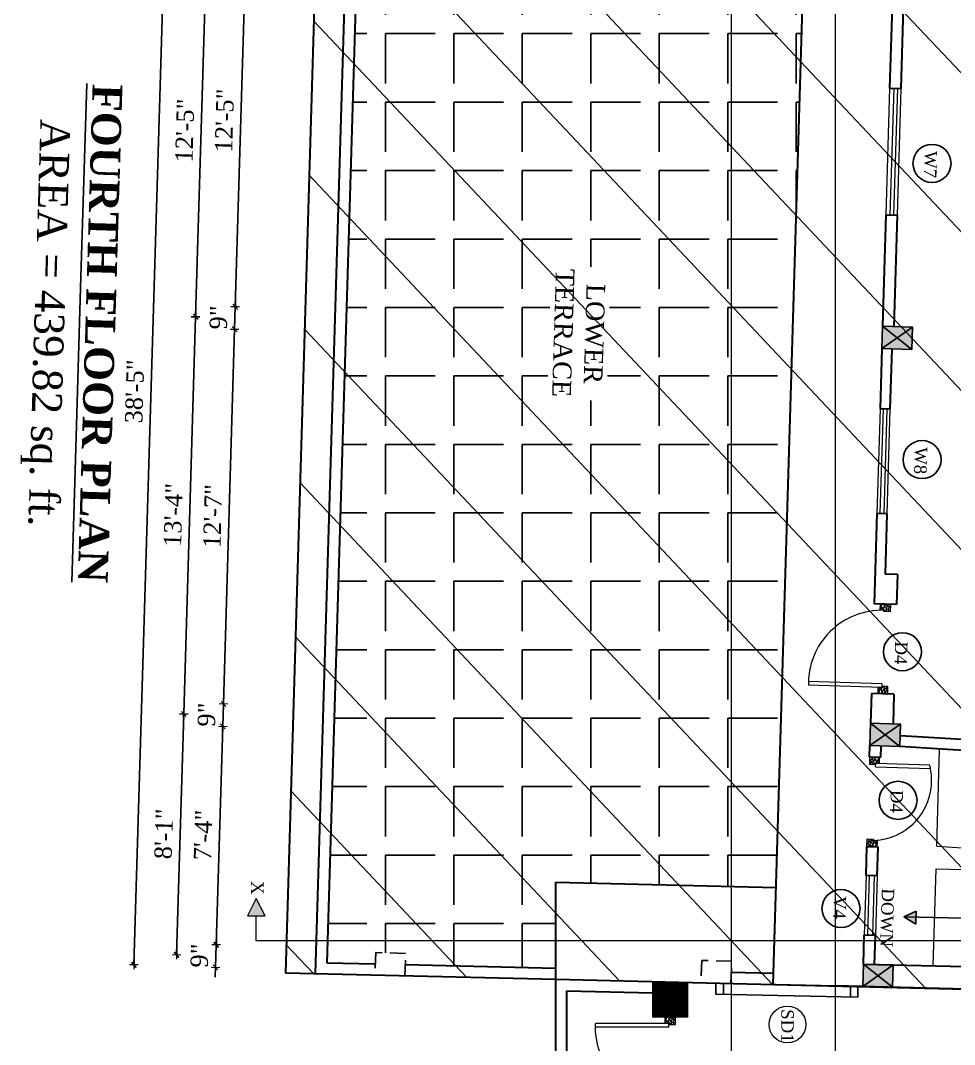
# Model space of a CAD drawing. Header units: inches. Extents: x 4069 to 291496, y -47643 to 12535.
# Drawn here: x 145226.4 to 145601.6, y -23158.9 to -22747.5 of the extents above; entities that cross this region are included whole.
import ezdxf

# ---------------------------------------------------------------- set-up
doc = ezdxf.new("R2010")
doc.units = ezdxf.units.IN
doc.header["$LTSCALE"] = 5
doc.header["$MEASUREMENT"] = 0
doc.linetypes.add('HIDDEN', pattern=[0.375, 0.25, -0.125])
for name, color, linetype, lineweight in [('A-WALL', 7, 'Continuous', 9), ('Dimension', 7, 'Continuous', 18), ('DOOR', 62, 'Continuous', 0), ('Dw', 2, 'Continuous', 18), ('tefriş', 30, 'Continuous', 9)]:
    doc.layers.add(name, color=color, linetype=linetype, lineweight=lineweight)
doc.layers.add('dim line', color=7, linetype='Continuous', lineweight=15, true_color=0xfab2b2)
doc.layers.add('TEXT', color=6, linetype='Continuous')
doc.layers.add('WALL', color=7, linetype='Continuous')
doc.styles.add('ordinary', font='times.ttf')
doc.dimstyles.new('Copy of 96', dxfattribs={"dimtxt": 7, "dimasz": 4, "dimexe": 0.5, "dimexo": 0.5, "dimgap": 3, "dimtad": 1, "dimdec": 1, "dimzin": 11, "dimdsep": 46, "dimlunit": 4, "dimtxsty": 'ordinary', "dimblk": 'OBLIQUE', "dimcen": 0.09, "dimse1": 1, "dimse2": 1, "dimclrt": 6, "dimazin": 0, "dimtfac": 1, "dimtdec": 1, "dimtix": 1, "dimtmove": 2, "dimatfit": 3, "dimldrblk": 'leader', "dimfxl": 0.5, "dimfxlon": 1, "dimtolj": 1, "dimtzin": 0, "dimarcsym": 0})

# ---------------------------------------------------------------- blocks, each defined once
blk = doc.blocks.new('C1a')
at = {"color": 1, "ltscale": 5}
for p, q in [((18657.75, 4625.76), (18648.75, 4625.76)), ((18648.75, 4625.76), (18648.82, 4613.76)), ((18657.82, 4613.76), (18657.75, 4625.76)), ((18648.82, 4613.76), (18657.82, 4613.76))]:
    blk.add_line(p, q, dxfattribs=at)
blk = doc.blocks.new('A$C27B36B59')
at = {"layer": 'DOOR'}
for p, q in [((0, 4), (0, 0)), ((2.5, 4), (0, 4)), ((0, 0), (3, 0)), ((2.5, 2.5), (2.5, 4)), ((3, 2.5), (2.5, 2.5)), ((3, 0), (3, 2.5))]:
    blk.add_line(p, q, dxfattribs=at)
for centre, radius, start, end in [((-1.4, -0.54), 4.75, 22.1411, 72.838), ((1.34, 2.09), 1.64, 45.138, 144.8948), ((2.21, 0.3), 2.49, 83.3149, 152.658), ((0.13, 0.37), 2.05, 349.4875, 93.6805), ((1.96, -0.47), 2.01, 58.7447, 166.495), ((-0.06, 0.32), 1.13, 343.542, 86.947), ((2.08, -0.4), 1.17, 38.2816, 160.1519)]:
    blk.add_arc(centre, radius, start, end, dxfattribs=at)
blk = doc.blocks.new('D2')
at = {"layer": 'DOOR'}
for p, q in [((74473.95, 24047.59), (74473.95, 24018.09)), ((74473.95, 24047.59), (74475.45, 24047.59)), ((74475.45, 24047.59), (74475.45, 24018.13))]:
    blk.add_line(p, q, dxfattribs=at)
blk.add_arc((74473.95, 24047.59), 29.5, 180, 272.9146, dxfattribs=at)
at = {"layer": 'DOOR', "xscale": -1, "rotation": 180}
blk.add_blockref('A$C27B36B59', (74441.95, 24050.09), dxfattribs=at)
at = {"layer": 'DOOR', "rotation": 180}
blk.add_blockref('A$C27B36B59', (74477.95, 24050.09), dxfattribs=at)
blk = doc.blocks.new('oblique')
at = {"color": 0, "lineweight": -2}
blk.add_line((0.25, 0.25), (-0.25, -0.25), dxfattribs=at)
at = {"layer": 'dim line', "lineweight": 9}
for p, q in [((-0.4375, 0), (0.4375, 0)), ((0, 0.4375), (0, -0.4375))]:
    blk.add_line(p, q, dxfattribs=at)
blk = doc.blocks.new('*D4798')
at = {"layer": 'A-WALL', "color": 0, "lineweight": -2, "ltscale": 50, "transparency": 16777216}
blk.add_line((145289.1, -23122.85), (145291.99, -23026.06), dxfattribs=at)
at = {"layer": 'Defpoints', "color": 0, "ltscale": 50, "transparency": 16777216}
for p in [(145291.99, -23026.06), (145567.79, -23034.3), (145564.9, -23131.08)]:
    blk.add_point(p, dxfattribs=at)
at = {"layer": 'A-WALL', "color": 0, "lineweight": -2, "ltscale": 50, "transparency": 16777216, "xscale": 4, "yscale": 4, "zscale": 4}
for p, rotation in [((145291.99, -23026.06), 88.28998542850182), ((145289.1, -23122.85), 268.2899854285018)]:
    blk.add_blockref('oblique', p, dxfattribs=dict(at, rotation=rotation))
at = {"layer": 'A-WALL', "color": 6, "ltscale": 50, "transparency": 16777216, "insert": (145283.99, -23074.26), "char_height": 7, "attachment_point": 5, "rotation": 88.29, "style": 'ordinary'}
blk.add_mtext('\\A1;8\'-1"', dxfattribs=at)
blk = doc.blocks.new('_OBLIQUE')
at = {"color": 0, "linetype": 'ByBlock'}
blk.add_line((-0.5, -0.5), (0.5, 0.5), dxfattribs=at)
blk = doc.blocks.new('leader')
at = {"layer": 'Dimension'}
for p, q in [((0, -4.33), (0, 4.33)), ((-4.42, 0), (4.42, 0))]:
    blk.add_line(p, q, dxfattribs=at)
blk = doc.blocks.new('*D4799')
at = {"layer": 'A-WALL', "color": 0, "lineweight": -2, "ltscale": 50, "transparency": 16777216}
blk.add_line((145291.99, -23026.06), (145296.75, -22866.52), dxfattribs=at)
at = {"layer": 'Defpoints', "color": 0, "ltscale": 50, "transparency": 16777216}
for p in [(145296.75, -22866.52), (145572.56, -22874.76), (145567.79, -23034.3)]:
    blk.add_point(p, dxfattribs=at)
at = {"layer": 'A-WALL', "color": 0, "lineweight": -2, "ltscale": 50, "transparency": 16777216, "xscale": 4, "yscale": 4, "zscale": 4}
for p, rotation in [((145296.75, -22866.52), 88.28998542889802), ((145291.99, -23026.06), 268.289985428898)]:
    blk.add_blockref('oblique', p, dxfattribs=dict(at, rotation=rotation))
at = {"layer": 'A-WALL', "color": 6, "ltscale": 50, "transparency": 16777216, "insert": (145287.81, -22946.1), "char_height": 7, "attachment_point": 5, "rotation": 88.29, "style": 'ordinary'}
blk.add_mtext('\\A1;13\'-4"', dxfattribs=at)
blk = doc.blocks.new('*D4800')
at = {"layer": 'A-WALL', "color": 0, "lineweight": -2, "ltscale": 50, "transparency": 16777216}
blk.add_line((145296.75, -22866.52), (145301.21, -22717.24), dxfattribs=at)
at = {"layer": 'Defpoints', "color": 0, "ltscale": 50, "transparency": 16777216}
for p in [(145301.21, -22717.24), (145577.01, -22725.47), (145572.56, -22874.76)]:
    blk.add_point(p, dxfattribs=at)
at = {"layer": 'A-WALL', "color": 0, "lineweight": -2, "ltscale": 50, "transparency": 16777216, "xscale": 4, "yscale": 4, "zscale": 4}
for p, rotation in [((145301.21, -22717.24), 88.28998542889802), ((145296.75, -22866.52), 268.289985428898)]:
    blk.add_blockref('oblique', p, dxfattribs=dict(at, rotation=rotation))
at = {"layer": 'A-WALL', "color": 6, "ltscale": 50, "transparency": 16777216, "insert": (145292.42, -22791.68), "char_height": 7, "attachment_point": 5, "rotation": 88.29, "style": 'ordinary'}
blk.add_mtext('\\A1;12\'-5"', dxfattribs=at)
blk = doc.blocks.new('*D4801')
at = {"layer": 'A-WALL', "color": 0, "lineweight": -2, "ltscale": 50, "transparency": 16777216}
blk.add_line((145271.95, -23126.84), (145285.69, -22666.54), dxfattribs=at)
at = {"layer": 'Defpoints', "color": 0, "ltscale": 50, "transparency": 16777216}
for p in [(145285.69, -22666.54), (145578.51, -22675.29), (145564.77, -23135.58)]:
    blk.add_point(p, dxfattribs=at)
at = {"layer": 'A-WALL', "color": 0, "lineweight": -2, "ltscale": 50, "transparency": 16777216, "xscale": 4, "yscale": 4, "zscale": 4}
for p, rotation in [((145285.69, -22666.54), 88.28998542889802), ((145271.95, -23126.84), 268.289985428898)]:
    blk.add_blockref('oblique', p, dxfattribs=dict(at, rotation=rotation))
at = {"layer": 'A-WALL', "color": 6, "ltscale": 50, "transparency": 16777216, "insert": (145272.26, -22896.5), "char_height": 7, "attachment_point": 5, "rotation": 88.29, "style": 'ordinary'}
blk.add_mtext('\\A1;38\'-5"', dxfattribs=at)
blk = doc.blocks.new('*D4805')
at = {"layer": 'A-WALL', "color": 0, "lineweight": -2, "ltscale": 50, "transparency": 16777216}
blk.add_line((145529.21, -22639.06), (145709.03, -22748.38), dxfattribs=at)
at = {"layer": 'Defpoints', "color": 0, "ltscale": 50, "transparency": 16777216}
for p in [(145526.43, -22643.62), (145709.03, -22748.38), (145706.25, -22752.95)]:
    blk.add_point(p, dxfattribs=at)
at = {"layer": 'A-WALL', "color": 0, "lineweight": -2, "ltscale": 50, "transparency": 16777216, "xscale": 4, "yscale": 4, "zscale": 4}
for p, rotation in [((145529.21, -22639.06), 148.7014709242149), ((145709.03, -22748.38), 328.701470924215)]:
    blk.add_blockref('oblique', p, dxfattribs=dict(at, rotation=rotation))
at = {"layer": 'A-WALL', "color": 6, "ltscale": 50, "transparency": 16777216, "insert": (145622.53, -22688.11), "char_height": 7, "attachment_point": 5, "rotation": 328.7015, "style": 'ordinary'}
blk.add_mtext('\\A1;17\'-6"', dxfattribs=at)
blk = doc.blocks.new('*D4807')
at = {"layer": 'A-WALL', "color": 0, "lineweight": -2, "ltscale": 50, "transparency": 16777216}
blk.add_line((145724.17, -22736.75), (145532.56, -22620.26), dxfattribs=at)
at = {"layer": 'Defpoints', "color": 0, "ltscale": 50, "transparency": 16777216}
for p in [(145532.56, -22620.26), (145520.54, -22640.04), (145712.15, -22756.53)]:
    blk.add_point(p, dxfattribs=at)
at = {"layer": 'A-WALL', "color": 0, "lineweight": -2, "ltscale": 50, "transparency": 16777216, "xscale": 4, "yscale": 4, "zscale": 4}
for p, rotation in [((145532.56, -22620.26), 148.7014709227811), ((145724.17, -22736.75), 328.701470922781)]:
    blk.add_blockref('oblique', p, dxfattribs=dict(at, rotation=rotation))
at = {"layer": 'A-WALL', "color": 6, "ltscale": 50, "transparency": 16777216, "insert": (145631.78, -22672.9), "char_height": 7, "attachment_point": 5, "rotation": 328.7015, "style": 'ordinary'}
blk.add_mtext('\\A1;18\'-8"', dxfattribs=at)
blk = doc.blocks.new('*D4809')
at = {"layer": 'A-WALL', "color": 0, "lineweight": -2, "ltscale": 50, "transparency": 16777216}
blk.add_line((145406.45, -22524.42), (145738.58, -22726.34), dxfattribs=at)
at = {"layer": 'Defpoints', "color": 0, "ltscale": 50, "transparency": 16777216}
for p in [(145385.92, -22558.19), (145738.58, -22726.34), (145718.04, -22760.12)]:
    blk.add_point(p, dxfattribs=at)
at = {"layer": 'A-WALL', "color": 0, "lineweight": -2, "ltscale": 50, "transparency": 16777216, "xscale": 4, "yscale": 4, "zscale": 4}
for p, rotation in [((145406.45, -22524.42), 148.7014709227731), ((145738.58, -22726.34), 328.7014709227732)]:
    blk.add_blockref('oblique', p, dxfattribs=dict(at, rotation=rotation))
at = {"layer": 'A-WALL', "color": 6, "ltscale": 50, "transparency": 16777216, "insert": (145575.92, -22619.77), "char_height": 7, "attachment_point": 5, "rotation": 328.7015, "style": 'ordinary'}
blk.add_mtext('\\A1;32\'-5"', dxfattribs=at)
blk = doc.blocks.new('*D4845')
at = {"layer": 'A-WALL', "color": 0, "lineweight": -2, "ltscale": 50, "transparency": 16777216}
blk.add_line((145317.14, -22713.21), (145312.68, -22862.5), dxfattribs=at)
at = {"layer": 'Defpoints', "color": 0, "ltscale": 50, "transparency": 16777216}
for p in [(145577.15, -22720.97), (145312.68, -22862.5), (145572.69, -22870.26)]:
    blk.add_point(p, dxfattribs=at)
at = {"layer": 'A-WALL', "color": 0, "lineweight": -2, "ltscale": 50, "transparency": 16777216, "xscale": 4, "yscale": 4, "zscale": 4}
for p, rotation in [((145317.14, -22713.21), 88.28998542889805), ((145312.68, -22862.5), 268.289985428898)]:
    blk.add_blockref('oblique', p, dxfattribs=dict(at, rotation=rotation))
at = {"layer": 'A-WALL', "color": 6, "ltscale": 50, "transparency": 16777216, "insert": (145308.35, -22787.66), "char_height": 7, "attachment_point": 5, "rotation": 88.29, "style": 'ordinary'}
blk.add_mtext('\\A1;12\'-5"', dxfattribs=at)
blk = doc.blocks.new('*D4846')
at = {"layer": 'A-WALL', "color": 0, "lineweight": -2, "ltscale": 50, "transparency": 16777216}
for p, q in [((145312.68, -22862.5), (145312.8, -22858.5)), ((145312.68, -22862.5), (145312.41, -22871.49)), ((145312.41, -22871.49), (145312.29, -22875.49))]:
    blk.add_line(p, q, dxfattribs=at)
at = {"layer": 'Defpoints', "color": 0, "ltscale": 50, "transparency": 16777216}
for p in [(145312.41, -22871.49), (145572.69, -22870.26), (145572.42, -22879.25)]:
    blk.add_point(p, dxfattribs=at)
at = {"layer": 'A-WALL', "color": 0, "lineweight": -2, "ltscale": 50, "transparency": 16777216, "xscale": 4, "yscale": 4, "zscale": 4}
for p, rotation in [((145312.68, -22862.5), 268.289985428898), ((145312.41, -22871.49), 88.28998542889802)]:
    blk.add_blockref('oblique', p, dxfattribs=dict(at, rotation=rotation))
at = {"layer": 'A-WALL', "color": 6, "ltscale": 50, "transparency": 16777216, "insert": (145305.98, -22866.8), "char_height": 7, "attachment_point": 5, "rotation": 88.29, "style": 'ordinary'}
blk.add_mtext('\\A1;9"', dxfattribs=at)
blk = doc.blocks.new('*D4847')
at = {"layer": 'A-WALL', "color": 0, "lineweight": -2, "ltscale": 50, "transparency": 16777216}
blk.add_line((145312.41, -22871.49), (145307.92, -23022.04), dxfattribs=at)
at = {"layer": 'Defpoints', "color": 0, "ltscale": 50, "transparency": 16777216}
for p in [(145572.42, -22879.25), (145307.92, -23022.04), (145567.93, -23029.8)]:
    blk.add_point(p, dxfattribs=at)
at = {"layer": 'A-WALL', "color": 0, "lineweight": -2, "ltscale": 50, "transparency": 16777216, "xscale": 4, "yscale": 4, "zscale": 4}
for p, rotation in [((145312.41, -22871.49), 88.28998542889805), ((145307.92, -23022.04), 268.289985428898)]:
    blk.add_blockref('oblique', p, dxfattribs=dict(at, rotation=rotation))
at = {"layer": 'A-WALL', "color": 6, "ltscale": 50, "transparency": 16777216, "insert": (145303.6, -22946.57), "char_height": 7, "attachment_point": 5, "rotation": 88.29, "style": 'ordinary'}
blk.add_mtext('\\A1;12\'-7"', dxfattribs=at)
blk = doc.blocks.new('*D4848')
at = {"layer": 'A-WALL', "color": 0, "lineweight": -2, "ltscale": 50, "transparency": 16777216}
for p, q in [((145307.92, -23022.04), (145308.04, -23018.04)), ((145307.92, -23022.04), (145307.65, -23031.03)), ((145307.65, -23031.03), (145307.53, -23035.03))]:
    blk.add_line(p, q, dxfattribs=at)
at = {"layer": 'Defpoints', "color": 0, "ltscale": 50, "transparency": 16777216}
for p in [(145307.65, -23031.03), (145567.93, -23029.8), (145567.66, -23038.8)]:
    blk.add_point(p, dxfattribs=at)
at = {"layer": 'A-WALL', "color": 0, "lineweight": -2, "ltscale": 50, "transparency": 16777216, "xscale": 4, "yscale": 4, "zscale": 4}
for p, rotation in [((145307.92, -23022.04), 268.289985428898), ((145307.65, -23031.03), 88.28998542889802)]:
    blk.add_blockref('oblique', p, dxfattribs=dict(at, rotation=rotation))
at = {"layer": 'A-WALL', "color": 6, "ltscale": 50, "transparency": 16777216, "insert": (145301.21, -23026.34), "char_height": 7, "attachment_point": 5, "rotation": 88.29, "style": 'ordinary'}
blk.add_mtext('\\A1;9"', dxfattribs=at)
blk = doc.blocks.new('*D4849')
at = {"layer": 'A-WALL', "color": 0, "lineweight": -2, "ltscale": 50, "transparency": 16777216}
blk.add_line((145307.65, -23031.03), (145305.03, -23118.82), dxfattribs=at)
at = {"layer": 'Defpoints', "color": 0, "ltscale": 50, "transparency": 16777216}
for p in [(145567.66, -23038.8), (145305.03, -23118.82), (145565.04, -23126.59)]:
    blk.add_point(p, dxfattribs=at)
at = {"layer": 'A-WALL', "color": 0, "lineweight": -2, "ltscale": 50, "transparency": 16777216, "xscale": 4, "yscale": 4, "zscale": 4}
for p, rotation in [((145307.65, -23031.03), 88.28998542889805), ((145305.03, -23118.82), 268.289985428898)]:
    blk.add_blockref('oblique', p, dxfattribs=dict(at, rotation=rotation))
at = {"layer": 'A-WALL', "color": 6, "ltscale": 50, "transparency": 16777216, "insert": (145299.77, -23074.73), "char_height": 7, "attachment_point": 5, "rotation": 88.29, "style": 'ordinary'}
blk.add_mtext('\\A1;7\'-4"', dxfattribs=at)
blk = doc.blocks.new('*D4850')
at = {"layer": 'A-WALL', "color": 0, "lineweight": -2, "ltscale": 50, "transparency": 16777216}
for p, q in [((145305.03, -23118.82), (145305.15, -23114.83)), ((145305.03, -23118.82), (145304.76, -23127.82)), ((145304.76, -23127.82), (145304.64, -23131.82))]:
    blk.add_line(p, q, dxfattribs=at)
at = {"layer": 'Defpoints', "color": 0, "ltscale": 50, "transparency": 16777216}
for p in [(145304.76, -23127.82), (145565.04, -23126.59), (145564.77, -23135.58)]:
    blk.add_point(p, dxfattribs=at)
at = {"layer": 'A-WALL', "color": 0, "lineweight": -2, "ltscale": 50, "transparency": 16777216, "xscale": 4, "yscale": 4, "zscale": 4}
for p, rotation in [((145305.03, -23118.82), 268.289985428898), ((145304.76, -23127.82), 88.28998542889802)]:
    blk.add_blockref('oblique', p, dxfattribs=dict(at, rotation=rotation))
at = {"layer": 'A-WALL', "color": 6, "ltscale": 50, "transparency": 16777216, "insert": (145298.33, -23123.13), "char_height": 7, "attachment_point": 5, "rotation": 88.29, "style": 'ordinary'}
blk.add_mtext('\\A1;9"', dxfattribs=at)
blk = doc.blocks.new('x-x')
at = {"ltscale": 5}
for points in [[(11364.03, -701.52), (11364.03, -694.51), (11357.15, -698.09)], [(11364.03, -1135.52), (11364.03, -1128.51), (11357.15, -1132.09)]]:
    blk.add_hatch(color=256, dxfattribs=at).paths.add_polyline_path(points)
for p, q in [((11364.03, -694.51), (11357.15, -698.09)), ((11364.03, -701.52), (11364.03, -694.51)), ((11357.15, -698.09), (11364.03, -701.52)), ((11374.13, -698.09), (11364.03, -698.09)), ((11374.13, -698.09), (11374.13, -1132.09)), ((11364.03, -1128.51), (11357.15, -1132.09)), ((11364.03, -1135.52), (11364.03, -1128.51)), ((11357.15, -1132.09), (11364.03, -1135.52)), ((11374.13, -1132.09), (11364.03, -1132.09))]:
    blk.add_line(p, q, dxfattribs=at)
at = {"layer": 'A-WALL', "color": 1, "ltscale": 5}
blk.add_line((11374.13, -1120.09), (11374.13, -1132.09), dxfattribs=at)
at = {"layer": 'TEXT', "style": 'ordinary'}
for p in [(11350.08, -700.97), (11350.08, -1134.1)]:
    blk.add_text('X', height=5, dxfattribs=at).set_placement(p)

msp = doc.modelspace()

# ---------------------------------------------------------------- hatches: boundary and pattern name
at = {"layer": 'A-WALL', "ltscale": 5}
h = msp.add_hatch(dxfattribs=at)
h.set_pattern_fill('ANSI31', color=256, angle=270)
h.set_pattern_definition([(315, (143990.69162, 1397.78364), (0.08838834765, 0.08838834765), [])])
h.paths.add_polyline_path([(145494.41276, -23133.91549), (145480.41276, -23133.91549), (145480.41276, -23147.91549), (145494.41276, -23147.91549)])
at = {"layer": 'WALL', "linetype": 'ByBlock', "ltscale": 5, "true_color": 0xf8991e}
h = msp.add_hatch(dxfattribs=at)
h.set_pattern_fill('ANSI31', color=30, scale=350, angle=268.2899854)
h.set_pattern_definition([(313.29, (148882.345, -15274.103), (31.8453, 29.99899), [])])
h.paths.add_polyline_path([(145350.54585, -22536.68776), (145753.41617, -22781.62259), (145742.71974, -23139.91094), (145332.83038, -23130.0861)])
h = msp.add_hatch(dxfattribs=at)
h.set_pattern_fill('ANGLE', color=30, scale=100, angle=270)
h.set_pattern_definition([(270, (168665.478, 101684.72), (27.5, -1e-14), [20, -7.5]), (360, (168665.478, 101684.72), (1e-14, 27.5), [20, -7.5])])
h.paths.add_polyline_path([(145349.46035, -23125.97895), (145368.95525, -23126.44097), (145369.08953, -23121.94289), (145381.08639, -23122.2272), (145380.95211, -23126.72529), (145441.41276, -23128.15816), (145441.41276, -23093.64848), (145529.94289, -23095.74658), (145542.98309, -22658.95108), (145526.27871, -22648.79524), (145526.12429, -22653.96777), (145514.33296, -22646.79894), (145514.48739, -22641.62642), (145397.55673, -22570.53558), (145397.40231, -22575.7081), (145385.61098, -22568.53928), (145385.7654, -22563.36675), (145366.6045, -22551.71741)])
h.paths.add_polyline_path([(145463.46336, -22846.71198), (145461.86319, -22900.2993), (145437.95622, -22899.58541), (145439.55639, -22845.99809)], flags=16)
h = msp.add_hatch(color=30, dxfattribs=at)
h.dxf.hatch_style = 1
h.paths.add_polyline_path([(145578.55377, -22874.93493), (145572.69073, -22870.25788), (145572.42216, -22879.25388)])
h.paths.add_polyline_path([(145572.42216, -22879.25388), (145584.41681, -22879.61197), (145578.55377, -22874.93493)])
h.paths.add_polyline_path([(145578.55377, -22874.93493), (145584.41681, -22879.61197), (145584.68538, -22870.61598)])
h.paths.add_polyline_path([(145584.68538, -22870.61598), (145572.69073, -22870.25788), (145578.55377, -22874.93493)])
h = msp.add_hatch(color=30, dxfattribs=at)
h.dxf.hatch_style = 1
h.paths.add_polyline_path([(145573.79075, -23034.47734), (145567.92771, -23029.8003), (145567.65914, -23038.79629)])
h.paths.add_polyline_path([(145567.65914, -23038.79629), (145579.65379, -23039.15438), (145573.79075, -23034.47734)])
h.paths.add_polyline_path([(145573.79075, -23034.47734), (145579.65379, -23039.15438), (145579.92236, -23030.15839)])
h.paths.add_polyline_path([(145579.92236, -23030.15839), (145567.92771, -23029.8003), (145573.79075, -23034.47734)])
at = {"layer": 'WALL', "linetype": 'ByBlock', "ltscale": 5}
msp.add_hatch(color=2, dxfattribs=at).paths.add_polyline_path([(145581.26475, -23107.58557), (145586.19543, -23105.32911), (145586.03882, -23110.57502)])
at = {"layer": 'WALL', "linetype": 'ByBlock', "ltscale": 5, "true_color": 0xf8991e}
h = msp.add_hatch(color=30, dxfattribs=at)
h.dxf.hatch_style = 1
h.paths.add_polyline_path([(145564.76965, -23135.5829), (145570.90236, -23131.22698), (145565.03822, -23126.58674)])
h.paths.add_polyline_path([(145564.76965, -23135.5829), (145576.76651, -23135.86722), (145570.90236, -23131.22698)])
h.paths.add_polyline_path([(145576.76651, -23135.86722), (145577.03508, -23126.87106), (145570.90236, -23131.22698)])
h.paths.add_polyline_path([(145570.90236, -23131.22698), (145577.03508, -23126.87106), (145565.03822, -23126.58674)])
h = msp.add_hatch(color=30, dxfattribs=at)
h.dxf.hatch_style = 1
h.paths.add_polyline_path([(145564.76965, -23135.5829), (145570.90236, -23131.22698), (145565.03822, -23126.58674)])
h.paths.add_polyline_path([(145564.76965, -23135.5829), (145576.76651, -23135.86722), (145570.90236, -23131.22698)])
h.paths.add_polyline_path([(145576.76651, -23135.86722), (145577.03508, -23126.87106), (145570.90236, -23131.22698)])
h.paths.add_polyline_path([(145570.90236, -23131.22698), (145577.03508, -23126.87106), (145565.03822, -23126.58674)])

# ---------------------------------------------------------------- linework, layer by layer
at = {"color": 1, "ltscale": 5}
for p, q in [((145572.42216, -22879.25388), (145584.68538, -22870.61598)), ((145572.69073, -22870.25788), (145584.41681, -22879.61197)), ((145567.65914, -23038.79629), (145579.92236, -23030.15839)), ((145567.92771, -23029.8003), (145579.65379, -23039.15438)), ((145564.76965, -23135.5829), (145577.03508, -23126.87106)), ((145564.76965, -23135.5829), (145577.03508, -23126.87106)), ((145565.03822, -23126.58674), (145576.76651, -23135.86722)), ((145565.03822, -23126.58674), (145576.76651, -23135.86722))]:
    msp.add_line(p, q, dxfattribs=at)
at = {"layer": 'A-WALL', "lineweight": 30}
for p, q in [((145350.54585, -22536.68776), (145332.83038, -23130.0861)), ((145362.33717, -22543.85658), (145344.82724, -23130.37041)), ((145366.6045, -22551.71741), (145349.46035, -23125.97895)), ((145528.91336, -23130.23187), (145543.13751, -22653.77855)), ((145576.87894, -22729.96904), (145575.54578, -22774.62482)), ((145581.37694, -22730.10333), (145580.04378, -22774.7591)), ((145575.54578, -22774.62482), (145580.04378, -22774.7591)), ((145574.02389, -22825.60211), (145572.69073, -22870.25788)), ((145574.02389, -22825.60211), (145578.52189, -22825.73639)), ((145578.52189, -22825.73639), (145577.18872, -22870.39217)), ((145572.42216, -22879.25388), (145571.69682, -22903.5498)), ((145576.42038, -22879.37324), (145575.69504, -22903.66916)), ((145575.69504, -22903.66916), (145571.69682, -22903.5498)), ((145570.4435, -22945.5311), (145569.36007, -22981.82168)), ((145574.44172, -22945.65046), (145570.4435, -22945.5311)), ((145574.44172, -22945.65046), (145573.71638, -22969.94638)), ((145578.71416, -22970.09559), (145573.71638, -22969.94638)), ((145578.71416, -22970.09559), (145578.35606, -22982.09024)), ((145578.35606, -22982.09024), (145569.36007, -22981.82168)), ((145568.2858, -23017.80564), (145567.92771, -23029.8003)), ((145577.28179, -23018.07421), (145568.2858, -23017.80564)), ((145577.28179, -23018.07421), (145576.9237, -23030.06887)), ((145697.62292, -23041.94961), (145579.78263, -23034.8389)), ((145567.52485, -23043.29429), (145567.65914, -23038.79629)), ((145572.02285, -23043.42857), (145572.15713, -23038.93058)), ((145697.48319, -23046.63013), (145579.65379, -23039.15438)), ((145567.52485, -23043.29429), (145572.02285, -23043.42857)), ((145566.10249, -23090.93784), (145566.45058, -23079.27825)), ((145566.45058, -23079.27825), (145570.94858, -23079.41254)), ((145570.60049, -23091.07213), (145570.94858, -23079.41254)), ((145570.60049, -23091.07213), (145566.10249, -23090.93784)), ((145441.41276, -23475.50136), (145441.41276, -23093.64848)), ((145441.41276, -23093.64848), (145529.94289, -23095.74658)), ((145565.03822, -23126.58674), (145565.38631, -23114.92715)), ((145569.8843, -23115.06144), (145565.38631, -23114.92715)), ((145569.53622, -23126.72103), (145569.8843, -23115.06144)), ((145349.46035, -23125.97895), (145368.95525, -23126.44097)), ((145380.95211, -23126.72529), (145441.41276, -23128.15816)), ((145565.03822, -23126.58674), (145671.01047, -23129.09822)), ((145332.83038, -23130.0861), (145441.41276, -23132.65943)), ((145511.91781, -23129.82909), (145528.91336, -23130.23187)), ((145528.77907, -23134.72995), (145528.91336, -23130.23187)), ((145441.41276, -23132.65943), (145670.7419, -23138.09438)), ((145634.69509, -23137.24009), (145553.78352, -23135.32254)), ((145445.91276, -23137.26734), (145480.41276, -23138.08496)), ((145445.91276, -23473.05143), (145445.91276, -23137.26734))]:
    msp.add_line(p, q, dxfattribs=at)
at = {"layer": 'A-WALL', "ltscale": 5}
msp.add_line((145480.41276, -23133.91549), (145480.41276, -23133.5837), dxfattribs=at)
for p in [(145512.0521, -23123.42402), (145553.78352, -23113.86569)]:
    msp.add_xline(p, (0, 1), dxfattribs=at)
msp.add_lwpolyline([(145494.41276, -23133.91549), (145494.41276, -23147.91549), (145480.41276, -23147.91549), (145480.41276, -23133.91549)], close=True, dxfattribs=at)
msp.add_circle((145534.4922, -23150.79419), 7.38406, dxfattribs=at)
at = {"layer": 'DOOR'}
for p, q in [((145569.90438, -23047.36711), (145569.94914, -23045.86778)), ((145569.94914, -23045.86778), (145591.60274, -23046.51423)), ((145569.90438, -23047.36711), (145591.95926, -23048.02554))]:
    msp.add_line(p, q, dxfattribs=at)
msp.add_arc((145568.36659, -23052.79335), 24.06961, 271.5652765, 15.1218859, dxfattribs=at)
at = {"layer": 'Dw', "color": 3}
for p, q in [((145575.54578, -22774.62482), (145574.02389, -22825.60211)), ((145577.19525, -22774.67406), (145575.67336, -22825.65135)), ((145578.69459, -22774.71883), (145577.1727, -22825.69611)), ((145580.04378, -22774.7591), (145578.52189, -22825.73639)), ((145571.69682, -22903.5498), (145570.4435, -22945.5311)), ((145572.93035, -22903.58663), (145571.67703, -22945.56792)), ((145574.42969, -22903.63139), (145573.17637, -22945.61268)), ((145575.69504, -22903.66916), (145574.44172, -22945.65046)), ((145566.10249, -23090.93784), (145565.38631, -23114.92715)), ((145567.35193, -23090.97514), (145566.63575, -23114.96446)), ((145569.35104, -23091.03483), (145568.63486, -23115.02414)), ((145570.60049, -23091.07213), (145569.8843, -23115.06144))]:
    msp.add_line(p, q, dxfattribs=at)
at = {"layer": 'tefriş', "ltscale": 5}
for p, q in [((145594.46694, -23079.15068), (145595.63074, -23040.16805)), ((145594.46694, -23079.15068), (145654.38019, -23082.9519)), ((145593.03021, -23127.25013), (145594.19401, -23088.2675)), ((145594.19401, -23088.2675), (145654.17905, -23089.68911))]:
    msp.add_line(p, q, dxfattribs=at)
at = {"layer": 'TEXT'}
for centre in [(145592.5723, -22804.89689), (145588.59793, -22923.88777), (145580.71085, -23001.0535), (145578.92842, -23060.75782), (145556.02187, -23104.23361)]:
    msp.add_circle(centre, 7.64038, dxfattribs=at)
at = {"layer": 'WALL', "color": 2, "linetype": 'ByBlock', "ltscale": 5}
for p, q in [((145581.26475, -23107.58557), (145586.19543, -23105.32911)), ((145581.26475, -23107.58557), (145674.42659, -23109.67407)), ((145586.03882, -23110.57502), (145581.26475, -23107.58557)), ((145586.19543, -23105.32911), (145586.03882, -23110.57502))]:
    msp.add_line(p, q, dxfattribs=at)
at = {"layer": 'WALL', "color": 2, "linetype": 'ByBlock'}
for p, q in [((145505.78352, -23134.18497), (145505.78352, -23138.69923)), ((145508.78352, -23134.25607), (145508.78352, -23138.75733)), ((145511.78352, -23134.32717), (145553.78352, -23135.32254)), ((145559.78352, -23135.46474), (145559.78352, -23139.76481)), ((145562.78352, -23135.53583), (145562.78352, -23139.82336)), ((145511.78352, -23138.82843), (145505.78352, -23138.68624)), ((145511.67691, -23138.8259), (145562.78352, -23139.82336))]:
    msp.add_line(p, q, dxfattribs=at)
at = {"layer": 'WALL', "color": 2, "linetype": 'ByBlock', "ltscale": 5}
for points in [[(145572.69073, -22870.25788), (145572.42216, -22879.25388), (145584.41681, -22879.61197), (145584.68538, -22870.61598)], [(145567.92771, -23029.8003), (145567.65914, -23038.79629), (145579.65379, -23039.15438), (145579.92236, -23030.15839)], [(145577.03508, -23126.87106), (145565.03822, -23126.58674), (145564.76965, -23135.5829), (145576.76651, -23135.86722)], [(145577.03508, -23126.87106), (145565.03822, -23126.58674), (145564.76965, -23135.5829), (145576.76651, -23135.86722)]]:
    msp.add_lwpolyline(points, close=True, dxfattribs=at)
at = {"layer": 'WALL', "color": 2, "linetype": 'HIDDEN', "ltscale": 5}
for points in [[(145381.08639, -23122.2272), (145369.08953, -23121.94289), (145368.82096, -23130.93905), (145380.81782, -23131.22337)], [(145512.0521, -23125.33101), (145500.05524, -23125.04669), (145499.78666, -23134.04285), (145511.78352, -23134.32717)]]:
    msp.add_lwpolyline(points, close=True, dxfattribs=at)

# ---------------------------------------------------------------- block references
at = {"layer": 'A-WALL', "color": 1, "rotation": 270}
msp.add_blockref('x-x', (146453.13653, -11743.10715), dxfattribs=at)
at = {"layer": 'DOOR', "rotation": 268.2899854285037}
msp.add_blockref('A$C27B36B59', (145567.52485, -23043.29429), dxfattribs=at)
at = {"layer": 'DOOR', "xscale": -1, "rotation": 268.2899854285037}
msp.add_blockref('A$C27B36B59', (145566.45058, -23079.27825), dxfattribs=at)
at = {"layer": 'WALL', "color": 2, "linetype": 'ByBlock', "rotation": 268.2899854285037}
msp.add_blockref('D2', (123757.89858, 52144.46114), dxfattribs=at)
at = {"layer": 'WALL', "color": 2, "linetype": 'ByBlock', "ltscale": 5}
for rotation in [268.2899854285037, 268.2899854281578]:
    msp.add_blockref('C1a', (141509.83229, -4348.39379), dxfattribs=dict(at, rotation=rotation))
at = {"layer": 'WALL', "color": 2, "linetype": 'ByBlock', "xscale": -1, "rotation": 269.9999999998168}
msp.add_blockref('D2', (121439.32484, -97625.86672), dxfattribs=at)

# ---------------------------------------------------------------- texts
at = {"layer": 'TEXT', "style": 'ordinary'}
for s, rotation, p in [('W7', 268.2903735, (145589.65974, -22799.7747)), ('W8', 268.2903735, (145585.68537, -22918.76558)), ('D4', 268.2895973, (145577.77044, -22996.86589)), ('D4', 268.2903735, (145575.9895, -23056.51821)), ('V4', 268.2903735, (145553.10931, -23099.11142)), ('DOWN', 268.2895973, (145572.44979, -23096.06275)), ('SD1', 270, (145532.04808, -23144.67667))]:
    msp.add_text(s, height=5, rotation=rotation, dxfattribs=at).set_placement(p)
at = {"layer": 'TEXT', "char_height": 12, "width": 219.8150831, "attachment_point": 8, "rotation": 268.2895973, "style": 'ordinary'}
for s, insert in [('{\\fTimes New Roman|b1|i0|c0|p18;\\LFOURTH FLOOR PLAN}', (145252.21829, -22873.01393)), ('AREA = 439.82 sq. ft.', (145228.09531, -22868.70739))]:
    msp.add_mtext(s, dxfattribs=dict(at, insert=insert))
at = {"layer": 'TEXT', "insert": (145440.62944, -22872.88803), "char_height": 7.5, "attachment_point": 8, "rotation": 268.2895973, "style": 'ordinary'}
msp.add_mtext_dynamic_manual_height_columns('LOWER\\PTERRACE', width=101.5687276, gutter_width=1720.71691, heights=[0], dxfattribs=at)

# ---------------------------------------------------------------- dimensions: what is measured, and where the dimension line sits
at = {"layer": 'A-WALL', "ltscale": 50}
for p1, p2, distance, picture, middle in [((145385.91983, -22558.19423), (145718.04219, -22760.11611), 39.52759, '*D4809', (145575.92368, -22619.77413)), ((145712.14653, -22756.5317), (145520.53747, -22640.03831), -23.15088, '*D4807', (145631.77701, -22672.8974)), ((145564.90393, -23131.08482), (145567.79342, -23034.29829), 275.92751, '*D4798', (145283.98641, -23074.26185))]:
    dim = msp.add_aligned_dim(p1=p1, p2=p2, distance=distance, dimstyle='Copy of 96', override={"dimdec": 0, "dimblk": 'oblique', "dimtdec": 0, "dimarcsym": 1}, dxfattribs=at)
    dim.commit()
    dim.dimension.update_dxf_attribs({"geometry": picture, "text_midpoint": middle})
for base, p1, p2, angle, picture, middle in [((145709.02598, -22748.38277), (145526.43314, -22643.62272), (145706.25087, -22752.94729), 148.7014709, '*D4805', (145622.53055, -22688.10604)), ((145285.68924, -22666.54304), (145564.76965, -23135.5829), (145578.51149, -22675.28503), 268.2899854, '*D4801', (145272.26067, -22896.4962)), ((145312.67972, -22862.49545), (145577.14751, -22720.97305), (145572.69073, -22870.25788), 268.2899854, '*D4845', (145308.35048, -22787.65726)), ((145301.2086, -22717.23711), (145572.55644, -22874.75588), (145577.01323, -22725.47105), 268.2899854, '*D4800', (145292.42256, -22791.68375)), ((145312.41115, -22871.49144), (145572.69073, -22870.25788), (145572.42216, -22879.25388), 268.2899854, '*D4846', (145305.97771, -22866.79737)), ((145296.75181, -22866.52194), (145567.79342, -23034.29829), (145572.55644, -22874.75588), 268.2899854, '*D4799', (145287.81266, -22946.09737)), ((145307.9167, -23022.03787), (145572.42216, -22879.25388), (145567.92771, -23029.8003), 268.2899854, '*D4847', (145303.5962, -22946.56858)), ((145307.64814, -23031.03386), (145567.92771, -23029.8003), (145567.65914, -23038.79629), 268.2899854, '*D4848', (145301.21469, -23026.33979)), ((145305.02722, -23118.82431), (145567.65914, -23038.79629), (145565.03822, -23126.58674), 268.2899854, '*D4849', (145299.76995, -23074.73301)), ((145304.75864, -23127.82047), (145565.03822, -23126.58674), (145564.76965, -23135.5829), 268.2899854, '*D4850', (145298.3252, -23123.12632))]:
    dim = msp.add_linear_dim(base=base, p1=p1, p2=p2, angle=angle, dimstyle='Copy of 96', override={"dimdec": 0, "dimblk": 'oblique', "dimtdec": 0, "dimarcsym": 1}, dxfattribs=at)
    dim.commit()
    dim.dimension.update_dxf_attribs({"geometry": picture, "text_midpoint": middle})

doc.saveas('drawing.dxf')
